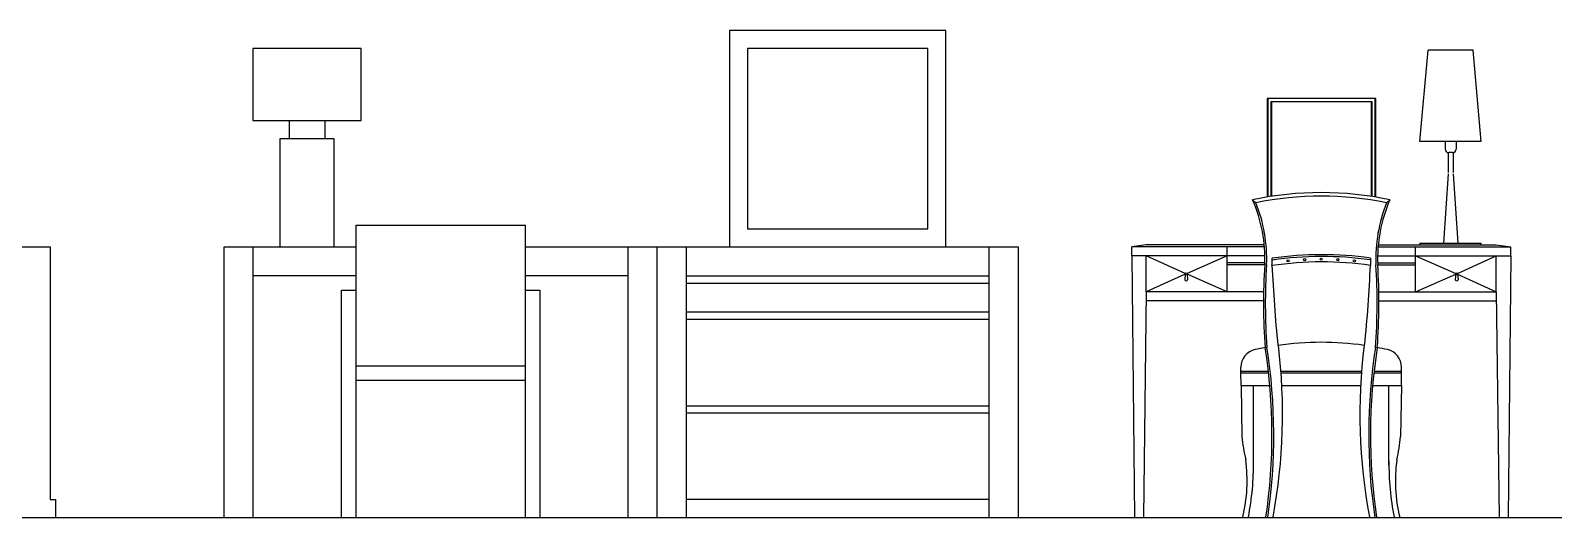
# Model space of a CAD drawing. Header units: millimetres. Extents: x 46 to 20372, y 30 to 14100.
# Drawn here: x 12395 to 16615, y 32 to 1382 of the extents above; entities that cross this region are included whole.
import ezdxf

# ---------------------------------------------------------------- set-up
doc = ezdxf.new("R2010")
doc.units = ezdxf.units.MM
doc.layers.get('0').update_dxf_attribs({"color": 250})

msp = doc.modelspace()

# ---------------------------------------------------------------- linework, layer by layer
for p, q in [((16245, 1074.3), (16267.6, 1327.4)), ((16392.5, 1327.4), (16267.6, 1327.4)), ((16415, 1074.3), (16392.5, 1327.4)), ((16122.5, 1193.4), (15822, 1193.4)), ((15822, 1193.4), (15822, 919.9)), ((15823.4, 1192), (15823.4, 920.2)), ((16112.6, 1183.4), (15831.9, 1183.4)), ((15831.9, 1183.4), (15831.9, 921.5)), ((15833.4, 1182), (15833.4, 921.8)), ((16111.2, 921.8), (16111.2, 1182)), ((16112.6, 921.6), (16112.6, 1183.4)), ((16121.1, 920.2), (16121.1, 1192)), ((16122.5, 920), (16122.5, 1193.4)), ((16415, 1074.3), (16245, 1074.3)), ((16314.7, 1074.3), (16314.7, 1053)), ((16345.3, 1074.3), (16345.3, 1053)), ((16323, 1043), (16323, 987.6)), ((16335.3, 1043), (16324.7, 1043)), ((16337, 1043), (16337, 987.6)), ((16323, 984.6), (16310, 792.4)), ((16337, 984.6), (16350, 792.4)), ((15790.4, 904.1), (15781.5, 912.4)), ((16152.6, 904.1), (16161.5, 912.4)), ((13296.8, 841.7), (13296.8, 31.7)), ((13011.8, 781.7), (13011.8, 31.7)), ((14211.8, 781.7), (14211.8, 31.7)), ((15446.6, 757.4), (15446.6, 782.4)), ((15814, 782.4), (15446.6, 782.4)), ((15710.7, 657.4), (15710.7, 782.4)), ((16129, 782.4), (16496.6, 782.4)), ((16232.3, 657.4), (16232.3, 782.4)), ((16245, 792.4), (16415, 792.4)), ((16245, 792.4), (16245, 787.4)), ((16415, 787.4), (16415, 792.4)), ((16496.6, 757.4), (16496.6, 782.4)), ((15446.6, 757.4), (15454.1, 32.4)), ((15815.2, 757.4), (15446.6, 757.4)), ((15486.6, 657.4), (15486.6, 757.4)), ((15594.9, 708.4), (15486.6, 757.4)), ((15710.7, 757.4), (15599.9, 708.4)), ((15815.2, 737.4), (15710.7, 737.4)), ((15815, 732.4), (15710.7, 732.4)), ((16127.8, 757.4), (16496.6, 757.4)), ((16127.8, 737.4), (16232.3, 737.4)), ((16128, 732.4), (16232.3, 732.4)), ((16232.3, 757.4), (16344.2, 708.4)), ((16349.2, 708.4), (16456.6, 757.4)), ((16456.6, 657.4), (16456.6, 757.4)), ((16496.6, 757.4), (16489.1, 32.4)), ((15594.9, 706.4), (15486.6, 657.4)), ((15594.7, 707.4), (15593.4, 690.8)), ((15710.7, 657.4), (15599.9, 706.4)), ((15600.1, 707.4), (15601.3, 690.6)), ((16232.3, 657.4), (16344.2, 706.4)), ((16344, 707.4), (16342.8, 690.6)), ((16349.2, 706.4), (16456.6, 657.4)), ((16349.4, 707.4), (16350.7, 690.8)), ((15486.6, 657.4), (15479.1, 32.4)), ((15811.9, 657.4), (15486.6, 657.4)), ((16131.1, 657.4), (16456.6, 657.4)), ((16456.6, 657.4), (16464.1, 32.4)), ((15811.6, 632.4), (15486.3, 632.4)), ((16131.4, 632.4), (16456.9, 632.4)), ((15749, 432.4), (15749, 448.3)), ((15749, 437.4), (15822.2, 437.4)), ((15749, 432.4), (15822.8, 432.4)), ((15749.6, 397.4), (15749, 432.4)), ((15858.9, 437.4), (16083.3, 437.4)), ((15859.5, 432.4), (16083, 432.4)), ((16117.4, 432.4), (16194, 432.4)), ((16118, 437.4), (16194, 437.4)), ((16193.5, 397.4), (16194, 448.3)), ((15749.6, 397.4), (15827.2, 397.4)), ((15749.6, 397.4), (15751.7, 256.3)), ((15784, 176.3), (15784, 397.4)), ((15863.8, 397.4), (16080.8, 397.4)), ((16114, 397.4), (16193.5, 397.4)), ((16159, 176.3), (16159, 397.4)), ((16193.5, 397.4), (16191.3, 256.3)), ((15051.8, 81.7), (14211.8, 81.7)), ((46.1, 31.7), (20372.3, 31.7))]:
    msp.add_line(p, q)
for points in [[(14931.8, 781.7), (14931.8, 1381.7), (14331.8, 1381.7), (14331.8, 781.7)], [(13111.8, 1131.7), (13111.8, 1081.7)], [(13211.8, 1081.7), (13211.8, 1131.7)], [(13236.8, 781.7), (13236.8, 1081.7), (13086.8, 1081.7), (13086.8, 781.7)], [(13296.8, 841.7), (13766.8, 841.7)], [(13766.8, 31.7), (13766.8, 841.7)], [(11965.3, 31.7), (11965.3, 81.7), (11980.3, 81.7), (11980.3, 781.7), (12450.3, 781.7), (12450.3, 81.7), (12465.3, 81.7), (12465.3, 31.7)], [(12931.8, 31.7), (12931.8, 781.7), (13296.8, 781.7)], [(13766.8, 781.7), (15131.8, 781.7)], [(14051.8, 31.7), (14051.8, 781.7)], [(14131.8, 31.7), (14131.8, 781.7)], [(15051.8, 31.7), (15051.8, 781.7)], [(15131.8, 781.7), (15131.8, 31.7)], [(15813.5, 787.4), (15486.6, 787.4), (15446.6, 782.4)], [(16129.5, 787.4), (16456.6, 787.4), (16496.6, 782.4)], [(13296.8, 701.7), (13011.8, 701.7)], [(14051.8, 701.7), (13766.8, 701.7)], [(14211.8, 701.7), (15051.8, 701.7)], [(14211.8, 681.7), (15051.8, 681.7)], [(13256.8, 31.7), (13256.8, 661.7), (13296.8, 661.7)], [(13766.8, 661.7), (13806.8, 661.7), (13806.8, 31.7)], [(14211.8, 601.7), (15051.8, 601.7)], [(14211.8, 581.7), (15051.8, 581.7)], [(13296.8, 451.7), (13766.8, 451.7)], [(13766.8, 411.7), (13296.8, 411.7)], [(14211.8, 341.7), (15051.8, 341.7)], [(14211.8, 321.7), (15051.8, 321.7)]]:
    msp.add_lwpolyline(points)
for points in [[(13011.8, 1131.7), (13311.8, 1131.7), (13311.8, 1331.7), (13011.8, 1331.7)], [(14381.8, 831.7), (14881.8, 831.7), (14881.8, 1331.7), (14381.8, 1331.7)]]:
    msp.add_lwpolyline(points, close=True)
for centre, radius in [((15879.7, 743), 3), ((15925.5, 746.5), 3), ((15971.5, 747.7), 3), ((16017.5, 746.5), 3), ((16063.4, 743), 3), ((15597.4, 707.4), 2.68), ((16346.7, 707.4), 2.68)]:
    msp.add_circle(centre, radius)
for centre, radius, start, end in [((16324.7, 1053), 10, 180, 270), ((16335.3, 1053), 10, 270, 0), ((15971.5, 19.3), 913.1, 77.99, 102.01), ((15404, 749), 411.4, 357.6713, 23.4049), ((15971.5, 19.3), 903.1, 78.432, 101.568), ((15404, 749), 416.4, 357.6713, 21.8627), ((16539.1, 749), 416.4, 158.1373, 182.3287), ((16539.1, 749), 411.4, 156.5951, 182.3287), ((15973.8, -202.7), 962.9, 82.0074, 98.2659), ((17498.5, 625.9), 1686.9, 176.3852, 184.1818), ((17498.5, 625.9), 1681.9, 176.3852, 184.1818), ((15404, 749), 431.4, 357.6713, 0.1589), ((19989.7, 920.7), 4158.9, 182.6077, 185.692), ((15973.8, -202.7), 942.9, 81.8128, 98.46), ((15973.8, -202.7), 957.9, 82.0074, 98.2659), ((11953.4, 920.7), 4158.9, 354.308, 357.3923), ((16539.1, 749), 431.4, 179.7548, 182.3287), ((14444.5, 625.9), 1681.9, 355.8182, 3.6148), ((14444.5, 625.9), 1686.9, 355.8182, 3.6148), ((15597.4, 692.3), 4.24, 200.101, 336.544), ((16346.7, 692.3), 4.24, 203.456, 339.899), ((14282.6, 318.4), 1581.7, 349.5841, 6.9214), ((15971.5, -322.7), 840.1, 81.8676, 98.2372), ((17660.5, 318.4), 1581.7, 173.0786, 190.4159), ((15799, 448.3), 50, 102.6107, 180), ((15971.5, -322.7), 840.1, 100.6568, 102.6107), ((14278.2, 261.2), 1556.9, 351.5498, 8.932), ((14278.2, 261.2), 1561.9, 351.5498, 8.932), ((17664.9, 261.2), 1561.9, 171.068, 188.4502), ((17664.9, 261.2), 1556.9, 171.068, 188.4502), ((15971.5, -322.7), 840.1, 77.3893, 79.3432), ((16144, 448.3), 50, 0, 77.3893), ((16305.4, 312.9), 556.6, 185.8336, 192.5934), ((15637.7, 312.9), 556.6, 347.4066, 354.1664), ((15337.6, 133.6), 428.6, 346.3375, 7.7642), ((14996.4, 182.6), 787.7, 349.0042, 0.4606), ((16946.7, 182.6), 787.7, 179.5394, 190.9958), ((16605.5, 133.6), 428.6, 172.2358, 193.6625)]:
    msp.add_arc(centre, radius, start, end)

doc.saveas('drawing.dxf')
